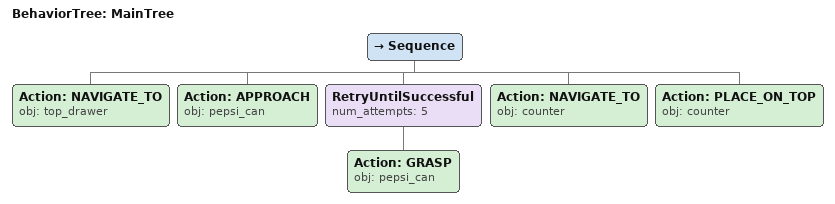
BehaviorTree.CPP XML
<root main_tree_to_execute="MainTree">
  <BehaviorTree ID="MainTree">
    <Sequence>
      <!-- Navigate to top_drawer -->
      <Action ID="NAVIGATE_TO" obj="top_drawer" />
      <!-- Approach pepsi_can -->
      <Action ID="APPROACH" obj="pepsi_can" />
      <!-- Retry GRASP pepsi_can up to 5 attempts -->
      <RetryUntilSuccessful num_attempts="5">
        <!-- Grasp pepsi_can -->
        <Action ID="GRASP" obj="pepsi_can" />
      </RetryUntilSuccessful>
      <!-- Navigate to counter -->
      <Action ID="NAVIGATE_TO" obj="counter" />
      <!-- Place on counter -->
      <Action ID="PLACE_ON_TOP" obj="counter" />
    </Sequence>
  </BehaviorTree>
</root>
